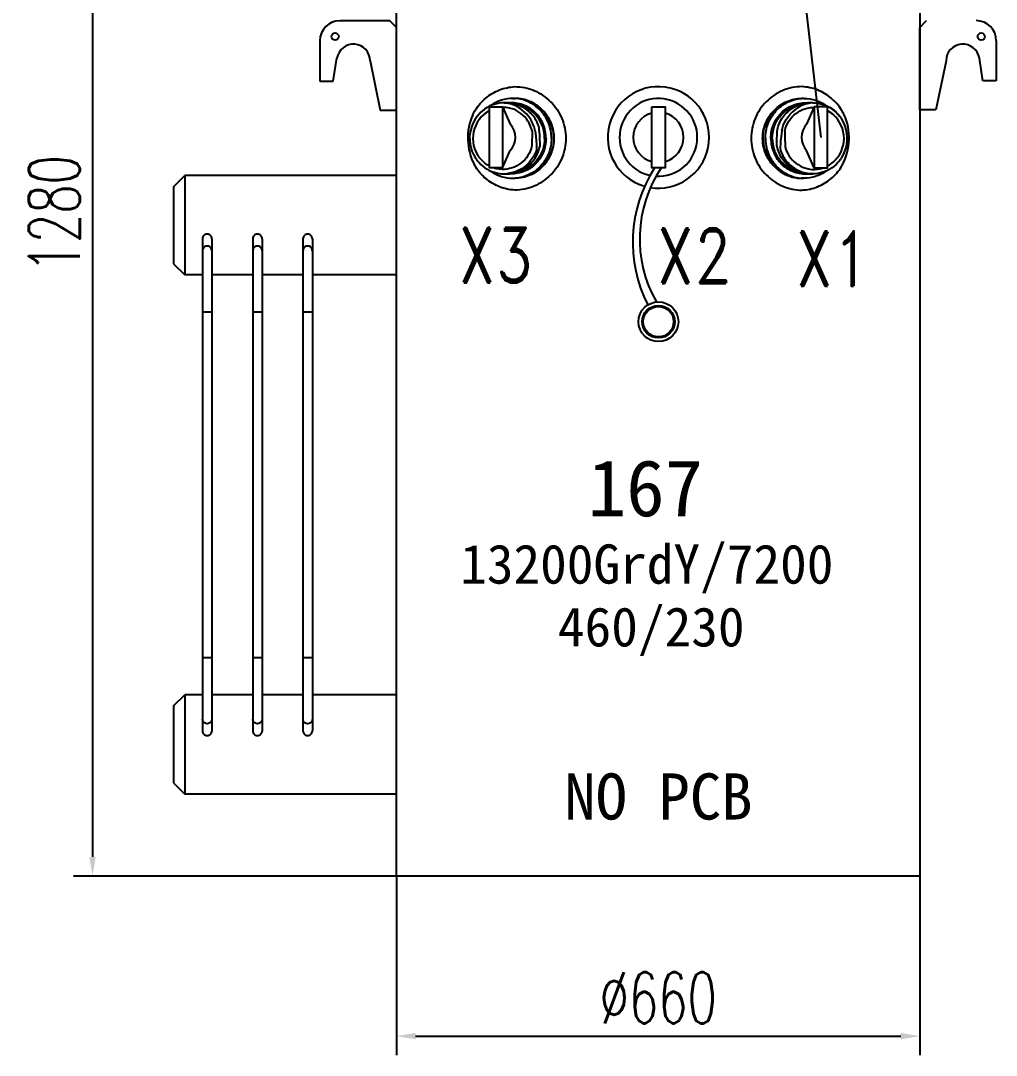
# Model space of a CAD drawing. Header units: millimetres. Extents: x 14764 to 276930, y -11609 to 135619.
# Drawn here: x 270306 to 271070, y 131872 to 132683 of the extents above; entities that cross this region are included whole.
import ezdxf

# ---------------------------------------------------------------- set-up
doc = ezdxf.new("R2010")
doc.units = ezdxf.units.MM
doc.header["$LTSCALE"] = 23.1
doc.header["$PDMODE"] = 3
doc.header["$PDSIZE"] = 1
doc.linetypes.add('HIDDEN', pattern=[0.375, 0.25, -0.125])
doc.layers.get('0').update_dxf_attribs({"linetype": 'CONTINUOUS'})
doc.layers.get('Defpoints').update_dxf_attribs({"linetype": 'CONTINUOUS'})
doc.layers.add('4', color=2, linetype='HIDDEN')
doc.layers.add('PL', color=5, linetype='CONTINUOUS')
doc.styles.add('chinese', font='simhei.ttf')
doc.styles.add('DFT', font='simplex.shx', dxfattribs={"width": 0.67, "bigfont": 'dft.shx'})
doc.styles.add('数字与字母', font='romand.shx', dxfattribs={"width": 0.8})
doc.dimstyles.new('INTE$0', dxfattribs={"dimscale": 5, "dimtxt": 4, "dimasz": 3, "dimexe": 3, "dimexo": 0, "dimgap": 1, "dimtad": 1, "dimdec": 3, "dimdsep": 46, "dimtxsty": 'DFT', "dimcen": 0, "dimclrd": 3, "dimclre": 3, "dimclrt": 6, "dimadec": 0, "dimazin": 0, "dimtfac": 1, "dimtdec": 3, "dimtix": 1, "dimtmove": 1, "dimatfit": 0, "dimfxl": 0, "dimtolj": 1, "dimtzin": 0, "dimarcsym": 0})

# ---------------------------------------------------------------- blocks, each defined once
blk = doc.blocks.new('*D252')
at = {"color": 3, "lineweight": -2, "transparency": 16777216}
for p, q in [((270659.5, 133050.32), (270347.11, 133050.32)), ((270362.11, 133035.32), (270362.11, 132027.74)), ((270600.26, 132012.74), (270347.11, 132012.74))]:
    blk.add_line(p, q, dxfattribs=at)
at = {"color": 3, "transparency": 16777216}
for points in [[(270359.61, 133035.32), (270364.61, 133035.32), (270362.11, 133050.32)], [(270359.61, 132027.74), (270364.61, 132027.74), (270362.11, 132012.74)]]:
    blk.add_solid(points, dxfattribs=at)
at = {"layer": 'Defpoints', "color": 0, "transparency": 16777216}
for p in [(270659.5, 133050.32), (270362.11, 132012.74), (270600.26, 132012.74)]:
    blk.add_point(p, dxfattribs=at)
at = {"color": 6, "transparency": 16777216, "insert": (270332.11, 132531.53), "char_height": 40, "attachment_point": 5, "rotation": 90, "style": 'DFT'}
blk.add_mtext('\\A1;1280', dxfattribs=at)
blk = doc.blocks.new('*D253')
at = {"color": 3, "lineweight": -2, "transparency": 16777216}
for p, q in [((270600.26, 132012.74), (270600.26, 131872.3)), ((271010.26, 132012.74), (271010.26, 131872.3)), ((270615.26, 131887.3), (270995.26, 131887.3))]:
    blk.add_line(p, q, dxfattribs=at)
at = {"color": 3, "transparency": 16777216}
for points in [[(270615.26, 131889.8), (270615.26, 131884.8), (270600.26, 131887.3)], [(270995.26, 131889.8), (270995.26, 131884.8), (271010.26, 131887.3)]]:
    blk.add_solid(points, dxfattribs=at)
at = {"layer": 'Defpoints', "color": 0, "transparency": 16777216}
for p in [(270600.26, 132012.74), (271010.26, 132012.74), (271010.26, 131887.3)]:
    blk.add_point(p, dxfattribs=at)
at = {"color": 6, "transparency": 16777216, "insert": (270805.26, 131917.3), "char_height": 40, "attachment_point": 5, "style": 'DFT'}
blk.add_mtext('\\A1;%%C660', dxfattribs=at)

msp = doc.modelspace()

# ---------------------------------------------------------------- linework, layer by layer
at = {"color": 1}
msp.add_line((270886.0441, 132989.7107), (270932.7172, 132591.331), dxfattribs=at)
at = {"color": 0, "ltscale": 0.5}
for p, q in [((270595.009, 132682.7412), (270556.009, 132682.7412)), ((270600.259, 132677.4912), (270595.009, 132682.7412)), ((270600.259, 132612.7412), (270600.259, 132677.4912)), ((271010.1108, 132677.5369), (271015.3597, 132682.788)), ((271010.1253, 132612.7869), (271010.1108, 132677.5369)), ((270540.259, 132666.9912), (270540.259, 132635.4912)), ((271070.1132, 132667.0502), (271070.1202, 132635.5502)), ((270550.759, 132635.4912), (270553.5419, 132653.2708)), ((271059.6202, 132635.5479), (271056.8333, 132653.3269)), ((270579.634, 132651.2412), (270587.509, 132612.7412)), ((271030.7417, 132651.2914), (271022.8753, 132612.7897)), ((270540.259, 132635.4912), (270545.2601, 132635.4912)), ((270540.259, 132635.4912), (270550.759, 132635.4912)), ((271070.1202, 132635.5502), (271059.6202, 132635.5479)), ((271070.1202, 132635.5502), (271065.119, 132635.5491)), ((270587.509, 132612.7412), (270600.259, 132612.7412)), ((271022.8753, 132612.7897), (271010.1253, 132612.7869))]:
    msp.add_line(p, q, dxfattribs=at)
at = {"color": 0, "linetype": 'ByBlock', "ltscale": 0.5}
for p, q in [((270691.4519, 132621.8458), (270693.2498, 132621.8458)), ((270919.443, 132621.8458), (270917.645, 132621.8458)), ((270683.3796, 132615.2552), (270689.423, 132601.5684)), ((270684.5596, 132618.3723), (270686.3766, 132618.3723)), ((270927.5152, 132615.2552), (270921.4718, 132601.5684)), ((270926.3352, 132618.3723), (270924.5182, 132618.3723)), ((270659.1923, 132609.0972), (270659.1903, 132609.1098)), ((270951.7026, 132609.0972), (270951.7045, 132609.1098)), ((270683.3796, 132567.4067), (270689.423, 132581.0935)), ((270927.5152, 132567.4067), (270921.4718, 132581.0935)), ((270659.1903, 132572.0598), (270659.1923, 132572.0725)), ((270951.7045, 132572.0598), (270951.7026, 132572.0725)), ((270684.5596, 132562.7973), (270686.3766, 132562.7973)), ((270691.4519, 132559.3239), (270693.2498, 132559.3239)), ((270919.443, 132559.3239), (270917.645, 132559.3239)), ((270926.3352, 132562.7973), (270924.5182, 132562.7973))]:
    msp.add_line(p, q, dxfattribs=at)
at = {"color": 0, "linetype": 'ByBlock', "lineweight": 25, "ltscale": 0.5}
for p, q in [((270425.6825, 132552.6564), (270434.4309, 132561.4049)), ((270434.4309, 132561.4049), (270434.4309, 132483.5436)), ((270600.259, 132561.4049), (270434.4309, 132561.4049)), ((270425.6825, 132552.6564), (270425.6825, 132492.2921)), ((270448.2535, 132511.9731), (270448.2535, 132126.3127)), ((270448.2535, 132511.9731), (270448.2535, 132126.3127)), ((270455.6022, 132511.9731), (270455.6022, 132126.3127)), ((270455.6022, 132511.9731), (270455.6022, 132126.3127)), ((270487.6216, 132511.9731), (270487.6216, 132126.3127)), ((270494.9703, 132511.9731), (270494.9703, 132126.3127)), ((270526.9896, 132511.9731), (270526.9896, 132126.3127)), ((270534.3383, 132511.9731), (270534.3383, 132126.3127)), ((270425.6825, 132492.2921), (270434.4309, 132483.5436)), ((270448.2535, 132483.5436), (270434.4309, 132483.5436)), ((270487.6216, 132483.5436), (270455.6022, 132483.5436)), ((270526.9896, 132483.5436), (270494.9703, 132483.5436)), ((270600.259, 132483.5436), (270534.3383, 132483.5436)), ((270455.6022, 132454.5192), (270448.2535, 132454.5192)), ((270455.6022, 132454.5192), (270448.2535, 132454.5192)), ((270494.9703, 132454.5192), (270487.6216, 132454.5192)), ((270534.3383, 132454.5192), (270526.9896, 132454.5192)), ((270455.6022, 132183.7666), (270448.2535, 132183.7666)), ((270455.6022, 132183.7666), (270448.2535, 132183.7666)), ((270494.9703, 132183.7666), (270487.6216, 132183.7666)), ((270534.3383, 132183.7666), (270526.9896, 132183.7666)), ((270425.6825, 132145.9937), (270434.4309, 132154.7422)), ((270448.2535, 132154.7422), (270434.4309, 132154.7422)), ((270434.4309, 132154.7422), (270434.4309, 132076.8809)), ((270487.6216, 132154.7422), (270455.6022, 132154.7422)), ((270526.9896, 132154.7422), (270494.9703, 132154.7422)), ((270600.259, 132154.7422), (270534.3383, 132154.7422)), ((270425.6825, 132145.9937), (270425.6825, 132085.6294)), ((270425.6825, 132085.6294), (270434.4309, 132076.8809)), ((270600.259, 132076.8809), (270434.4309, 132076.8809))]:
    msp.add_line(p, q, dxfattribs=at)
at = {"color": 0, "ltscale": 0.5}
msp.add_lwpolyline([(271010.259, 132712.7499), (271010.259, 132012.7416), (270600.259, 132012.7416), (270600.259, 132712.6719)], dxfattribs=at)
at = {"color": 0, "linetype": 'ByBlock', "ltscale": 0.5}
for points in [[(270672.9757, 132615.2552), (270683.3796, 132615.2552), (270683.3796, 132567.4067), (270672.9757, 132567.4067)], [(270800.2454, 132615.2552), (270810.6494, 132615.2552), (270810.6494, 132567.4067), (270800.2454, 132567.4067)], [(270937.9191, 132615.2552), (270927.5152, 132615.2552), (270927.5152, 132567.4067), (270937.9191, 132567.4067)]]:
    msp.add_lwpolyline(points, close=True, dxfattribs=at)
at = {"color": 0, "ltscale": 0.5}
for centre in [(270552.1498, 132670.3055), (271058.3682, 132670.3055)]:
    msp.add_circle(centre, 2.835, dxfattribs=at)
at = {"color": 0, "linetype": 'ByBlock'}
for radius in [15.6017, 12.7604, 11.9023]:
    msp.add_circle((270805.4474, 132446.9539), radius, dxfattribs=at)
at = {"color": 0, "ltscale": 0.5}
for centre, radius, start, end in [((270556.009, 132666.9912), 15.75, 90, 180), ((271054.3632, 132667.0467), 15.75, 0.0127698, 90.0127698), ((270566.509, 132651.2412), 13.125, 0, 171.1042047), ((271043.8667, 132651.2944), 13.125, 8.9085651, 180.0127698)]:
    msp.add_arc(centre, radius, start, end, dxfattribs=at)
at = {"color": 0, "linetype": 'ByBlock', "ltscale": 0.5}
for centre, radius, start, end in [((270805.4474, 132591.331), 39.7376, 260.4326185, 253.0281197), ((270691.4512, 132592.6733), 29.1725, 86.4757624, 89.9987416), ((270805.4474, 132591.331), 30.46, 266.1406185, 256.6755547), ((270919.4436, 132592.6733), 29.1725, 90.0012583, 93.5242376), ((270685.69, 132590.5807), 28.1506, 120.0723083, 212.3123259), ((270684.7107, 132590.5848), 24.6277, 118.4569816, 217.6737158), ((270684.5596, 132592.4296), 25.9427, 85.9887878, 89.9999906), ((270681.8949, 132591.2059), 27.388, 41.7227765, 82.429435), ((270684.5621, 132592.4737), 25.8985, 85.5637103, 85.9875811), ((270686.3758, 132592.4224), 25.95, 83.663211, 89.9981256), ((270686.3662, 132592.3569), 26.0161, 78.8854925, 83.6581248), ((270686.36, 132592.3284), 26.0452, 75.090543, 78.8843279), ((270686.3205, 132592.1861), 26.1929, 69.9864325, 75.0870981), ((270686.2944, 132592.1146), 26.269, 66.619477, 69.9863256), ((270686.2107, 132591.927), 26.4744, 60.9550563, 66.6142288), ((270686.1577, 132591.8303), 26.5847, 58.2407844, 60.9564698), ((270686.0196, 132591.6145), 26.8409, 51.7597191, 58.2325472), ((270685.9417, 132591.5132), 26.9686, 49.9455586, 51.7628888), ((270685.7466, 132591.2905), 27.2646, 42.3358811, 49.9329416), ((270925.1482, 132591.2905), 27.2646, 130.0670584, 137.6641189), ((270924.9531, 132591.5132), 26.9686, 128.2371112, 130.0544414), ((270924.8752, 132591.6145), 26.8409, 121.7674528, 128.2402809), ((270928.9999, 132591.2059), 27.388, 97.570565, 138.2772235), ((270924.7371, 132591.8303), 26.5847, 119.0435302, 121.7592156), ((270924.6841, 132591.927), 26.4744, 113.3857712, 119.0449437), ((270924.6004, 132592.1146), 26.269, 110.0136744, 113.380523), ((270924.5743, 132592.1861), 26.1929, 104.9129019, 110.0135675), ((270924.5348, 132592.3284), 26.0452, 101.1156721, 104.909457), ((270924.5287, 132592.3569), 26.0161, 96.3418752, 101.1145075), ((270924.5191, 132592.4224), 25.95, 90.0018744, 96.336789), ((270926.3327, 132592.4737), 25.8985, 94.0124189, 94.4362897), ((270926.3352, 132592.4296), 25.9427, 90.0000094, 94.0112122), ((270926.1841, 132590.5848), 24.6277, 322.3262842, 61.5430184), ((270925.2048, 132590.5807), 28.1506, 327.6876741, 59.9276917), ((270701.3925, 132590.8812), 45.2865, 156.2642702, 207.5339902), ((270805.4474, 132591.331), 19.7151, 105.2990729, 254.7009271), ((270805.4474, 132591.331), 19.7151, 285.2990729, 74.7009271), ((270909.5023, 132590.8812), 45.2865, 332.4660098, 23.7357298), ((270678.1776, 132591.331), 15.2074, 317.6862773, 42.3137227), ((270932.7172, 132591.331), 15.2074, 137.6862773, 222.3137227), ((270685.7466, 132589.8791), 27.2646, 310.0671213, 317.6620686), ((270880.8107, 132515.2708), 89.8807, 140.9553193, 141.3160026), ((270925.1482, 132589.8791), 27.2646, 222.3379314, 229.9328787), ((270686.3662, 132588.8128), 26.0161, 276.340234, 281.1138392), ((270686.36, 132588.8412), 26.0452, 281.1150016, 284.9077842), ((270686.3205, 132588.9836), 26.1929, 284.9112317, 290.0123299), ((270686.2944, 132589.055), 26.2689, 290.0124349, 293.3792485), ((270686.2107, 132589.2426), 26.4743, 293.3844986, 299.0437222), ((270686.1577, 132589.3394), 26.5846, 299.0423077, 301.7585905), ((270686.0196, 132589.5552), 26.8408, 301.7668273, 308.2391444), ((270685.9417, 132589.6564), 26.9686, 308.2359746, 310.0545114), ((270893.5491, 132509.2148), 108.2145, 147.4697055, 206.9699935), ((270890.6541, 132511.8633), 99.9185, 146.2281349, 209.627096), ((270924.9531, 132589.6564), 26.9686, 229.9454886, 231.7640254), ((270924.8752, 132589.5552), 26.8408, 231.7608556, 238.2331727), ((270924.7371, 132589.3394), 26.5846, 238.2414095, 240.9576923), ((270924.6841, 132589.2426), 26.4743, 240.9562778, 246.6155014), ((270924.6004, 132589.055), 26.2689, 246.6207515, 249.9875651), ((270924.5743, 132588.9836), 26.1929, 249.9876701, 255.0887683), ((270924.5348, 132588.8412), 26.0452, 255.0922158, 258.8849984), ((270924.5287, 132588.8128), 26.0161, 258.8861608, 263.659766), ((270684.5596, 132588.7401), 25.9427, 270.0000094, 274.0112122), ((270684.5621, 132588.696), 25.8985, 274.0124189, 274.4362897), ((270686.3758, 132588.7473), 25.9499, 270.0018715, 276.335147), ((270691.4512, 132588.4964), 29.1725, 270.0012584, 273.5242376), ((270919.4436, 132588.4964), 29.1725, 266.4757624, 269.9987416), ((270924.5191, 132588.7473), 25.9499, 263.664853, 269.9981285), ((270926.3327, 132588.696), 25.8985, 265.5637103, 265.9875811), ((270926.3352, 132588.7401), 25.9427, 265.9887878, 269.9999906)]:
    msp.add_arc(centre, radius, start, end, dxfattribs=at)
for points, knots in [([(270659.9366, 132609.1098), (270660.5493, 132610.3444), (270663.2834, 132615.2245), (270669.7588, 132622.6505), (270680.6285, 132629.1133), (270688.868, 132630.873), (270692.9742, 132631.0665)], [0.171331202, 0.171331202, 0.171331202, 0.171331202, 0.253610038, 0.504777436, 0.753291724, 1, 1, 1, 1]), ([(270692.9502, 132631.1083), (270698.0876, 132631.1083), (270708.5464, 132628.9405), (270721.7565, 132619.9262), (270730.7172, 132606.5087), (270732.8366, 132595.8599), (270732.8366, 132590.5848)], [0, 0, 0, 0, 0.24596088, 0.49564124, 0.74744815, 1, 1, 1, 1]), ([(270917.9446, 132631.1083), (270912.8072, 132631.1083), (270902.3484, 132628.9405), (270889.1383, 132619.9262), (270880.1776, 132606.5087), (270878.0582, 132595.8599), (270878.0582, 132590.5848)], [0, 0, 0, 0, 0.24596088, 0.49564124, 0.74744815, 1, 1, 1, 1]), ([(270950.9582, 132609.1098), (270950.3455, 132610.3444), (270947.6114, 132615.2245), (270941.136, 132622.6505), (270930.2663, 132629.1133), (270922.0268, 132630.873), (270917.9206, 132631.0665)], [0.171331202, 0.171331202, 0.171331202, 0.171331202, 0.253610038, 0.504777436, 0.753291724, 1, 1, 1, 1]), ([(270691.4519, 132621.8458), (270688.3783, 132621.8458), (270682.1778, 132620.8653), (270676.5894, 132618.0129), (270674.0842, 132616.2071)], [0, 0, 0, 0, 0.4988158, 1, 1, 1, 1]), ([(270721.6476, 132590.5848), (270721.6476, 132594.4941), (270720.2141, 132602.3512), (270715.0095, 132610.832), (270709.2688, 132616.054), (270704.3275, 132619.0677), (270698.9282, 132621.0654), (270695.1412, 132621.6738), (270693.2445, 132621.7906)], [0, 0, 0, 0, 0.25325121, 0.5043432, 0.62925544, 0.75338974, 0.87689194, 1, 1, 1, 1]), ([(270723.4456, 132590.5848), (270723.4456, 132592.627), (270723.0575, 132596.7166), (270721.332, 132602.6111), (270718.5287, 132608.0485), (270714.7534, 132612.8172), (270710.1499, 132616.7341), (270704.893, 132619.6467), (270699.1882, 132621.4414), (270695.2237, 132621.8458), (270693.2498, 132621.8458)], [0, 0, 0, 0, 0.12711961, 0.25391335, 0.38012074, 0.50555202, 0.63013813, 0.75393821, 0.87713343, 1, 1, 1, 1]), ([(270887.4492, 132590.5848), (270887.4492, 132592.627), (270887.8373, 132596.7166), (270889.5628, 132602.6111), (270892.3661, 132608.0485), (270896.1414, 132612.8172), (270900.7449, 132616.7341), (270906.0018, 132619.6467), (270911.7066, 132621.4414), (270915.6712, 132621.8458), (270917.645, 132621.8458)], [0, 0, 0, 0, 0.12711961, 0.25391335, 0.38012074, 0.50555202, 0.63013813, 0.75393821, 0.87713343, 1, 1, 1, 1]), ([(270889.2472, 132590.5848), (270889.2472, 132594.4941), (270890.6808, 132602.3512), (270895.8853, 132610.832), (270901.626, 132616.054), (270906.5673, 132619.0677), (270911.9667, 132621.0654), (270915.7536, 132621.6738), (270917.6503, 132621.7906)], [0, 0, 0, 0, 0.25325121, 0.5043432, 0.62925544, 0.75338974, 0.87689194, 1, 1, 1, 1]), ([(270919.443, 132621.8458), (270922.5166, 132621.8458), (270928.717, 132620.8653), (270934.3054, 132618.0129), (270936.8106, 132616.2071)], [0, 0, 0, 0, 0.4988158, 1, 1, 1, 1]), ([(270684.5596, 132618.3723), (270681.9005, 132618.3723), (270676.5355, 132617.546), (270669.2373, 132613.9439), (270664.5555, 132609.5159), (270662.427, 132606.482), (270661.8987, 132605.6364)], [0, 0, 0, 0, 0.247822564, 0.496724521, 0.747416209, 0.839913145, 0.839913145, 0.839913145, 0.839913145]), ([(270672.9757, 132612.2369), (270670.7478, 132611.0589), (270667.9892, 132608.9651), (270665.7634, 132606.3534), (270665.2178, 132605.6364)], [0.756391029, 0.756391029, 0.756391029, 0.756391029, 0.87393683, 0.915895594, 0.915895594, 0.915895594, 0.915895594]), ([(270706.4696, 132596.3739), (270706.2894, 132597.1361), (270705.3255, 132600.5039), (270702.3808, 132606.0231), (270696.389, 132611.5717), (270689.7489, 132614.4107), (270685.3139, 132614.9068), (270683.5375, 132614.8977)], [0.090881881, 0.090881881, 0.090881881, 0.090881881, 0.127358356, 0.253831199, 0.378906379, 0.502679863, 0.585489362, 0.585489362, 0.585489362, 0.585489362]), ([(270712.7051, 132584.7935), (270712.8188, 132585.3747), (270712.4575, 132597.7123), (270711.416, 132601.2641), (270708.9211, 132606.0954), (270705.5588, 132610.3352), (270701.456, 132613.8202), (270696.7678, 132616.4133), (270691.6772, 132618.0121), (270688.1388, 132618.3723), (270686.3766, 132618.3723)], [0.121943737, 0.121943737, 0.121943737, 0.121943737, 0.12677734, 0.253278194, 0.379285539, 0.504641054, 0.629290015, 0.753285132, 0.876774997, 1, 1, 1, 1]), ([(270717.3935, 132590.5848), (270717.3935, 132592.5017), (270717.0087, 132596.3409), (270715.3, 132601.8488), (270712.5322, 132606.8795), (270708.8214, 132611.2146), (270704.3254, 132614.6682), (270699.2349, 132617.0898), (270693.7719, 132618.3738), (270690.0311, 132618.4332), (270688.1867, 132618.2642)], [0, 0, 0, 0, 0.12723327, 0.25410423, 0.3803285, 0.50571141, 0.63020361, 0.75390706, 0.87706069, 1, 1, 1, 1]), ([(270716.2752, 132590.5848), (270716.2752, 132593.6275), (270715.2553, 132599.7393), (270710.8255, 132607.823), (270704.0094, 132613.9079), (270698.3466, 132616.1461), (270695.4492, 132616.7276)], [0, 0, 0, 0, 0.25345233, 0.50507081, 0.75382891, 1, 1, 1, 1]), ([(270893.5013, 132590.5848), (270893.5013, 132592.5017), (270893.8862, 132596.3409), (270895.5948, 132601.8488), (270898.3627, 132606.8795), (270902.0734, 132611.2146), (270906.5694, 132614.6682), (270911.6599, 132617.0898), (270917.1229, 132618.3738), (270920.8637, 132618.4332), (270922.7081, 132618.2642)], [0, 0, 0, 0, 0.12723327, 0.25410423, 0.3803285, 0.50571141, 0.63020361, 0.75390706, 0.87706069, 1, 1, 1, 1]), ([(270894.6196, 132590.5848), (270894.6196, 132593.6275), (270895.6395, 132599.7393), (270900.0693, 132607.823), (270906.8854, 132613.9079), (270912.5482, 132616.1461), (270915.4456, 132616.7276)], [0, 0, 0, 0, 0.25345233, 0.50507081, 0.75382891, 1, 1, 1, 1]), ([(270898.1897, 132584.7935), (270898.076, 132585.3747), (270898.4374, 132597.7123), (270899.4788, 132601.2641), (270901.9737, 132606.0954), (270905.336, 132610.3352), (270909.4388, 132613.8202), (270914.127, 132616.4133), (270919.2176, 132618.0121), (270922.7561, 132618.3723), (270924.5182, 132618.3723)], [0.121943737, 0.121943737, 0.121943737, 0.121943737, 0.12677734, 0.253278194, 0.379285539, 0.504641054, 0.629290015, 0.753285132, 0.876774997, 1, 1, 1, 1]), ([(270904.4253, 132596.3739), (270904.6054, 132597.1361), (270905.5693, 132600.5039), (270908.514, 132606.0231), (270914.5059, 132611.5717), (270921.1459, 132614.4107), (270925.5809, 132614.9068), (270927.3573, 132614.8977)], [0.090881881, 0.090881881, 0.090881881, 0.090881881, 0.127358356, 0.253831199, 0.378906379, 0.502679863, 0.585489362, 0.585489362, 0.585489362, 0.585489362]), ([(270926.3352, 132618.3723), (270928.9943, 132618.3723), (270934.3593, 132617.546), (270941.6575, 132613.9439), (270946.3393, 132609.5159), (270948.4678, 132606.482), (270948.9961, 132605.6364)], [0, 0, 0, 0, 0.247822564, 0.496724521, 0.747416209, 0.839913145, 0.839913145, 0.839913145, 0.839913145]), ([(270937.9191, 132612.2369), (270940.147, 132611.0589), (270942.9057, 132608.9651), (270945.1314, 132606.3534), (270945.677, 132605.6364)], [0.756391029, 0.756391029, 0.756391029, 0.756391029, 0.87393683, 0.915895594, 0.915895594, 0.915895594, 0.915895594]), ([(270708.8649, 132596.3739), (270708.5624, 132597.8458), (270707.192, 132602.5991), (270704.5994, 132606.8957), (270702.3366, 132609.4333)], [0.28347025, 0.28347025, 0.28347025, 0.28347025, 0.50208843, 1, 1, 1, 1]), ([(270723.8255, 132590.5848), (270723.8255, 132594.2932), (270722.489, 132601.7413), (270718.5812, 132608.2301), (270716.1369, 132610.9778)], [0, 0, 0, 0, 0.50208251, 1, 1, 1, 1]), ([(270887.0693, 132590.5848), (270887.0693, 132594.2932), (270888.4059, 132601.7413), (270892.3136, 132608.2301), (270894.7579, 132610.9778)], [0, 0, 0, 0, 0.50208251, 1, 1, 1, 1]), ([(270902.0299, 132596.3739), (270902.3324, 132597.8458), (270903.7028, 132602.5991), (270906.2954, 132606.8957), (270908.5582, 132609.4333)], [0.28347025, 0.28347025, 0.28347025, 0.28347025, 0.50208843, 1, 1, 1, 1]), ([(270706.4696, 132596.3739), (270706.2894, 132584.0336), (270705.3255, 132580.6658), (270702.3808, 132575.1466), (270696.389, 132569.598), (270688.9413, 132566.4137), (270682.0525, 132566.034), (270677.9933, 132566.9404), (270676.5705, 132567.4067)], [0.090881881, 0.090881881, 0.090881881, 0.090881881, 0.127358356, 0.253831199, 0.378906379, 0.502679863, 0.625827763, 0.695622817, 0.695622817, 0.695622817, 0.695622817]), ([(270708.8649, 132596.3739), (270710.5044, 132583.312), (270709.1249, 132578.5369), (270705.6163, 132572.7461), (270700.6045, 132568.107), (270696.2848, 132565.4084), (270691.5565, 132563.5895), (270688.2327, 132563.0044), (270686.5654, 132562.875)], [0.142463784, 0.142463784, 0.142463784, 0.142463784, 0.2532215, 0.504323673, 0.629244533, 0.753390944, 0.87690011, 1, 1, 1, 1]), ([(270902.0299, 132596.3739), (270900.3904, 132583.312), (270901.7699, 132578.5369), (270905.2786, 132572.7461), (270910.2903, 132568.107), (270914.61, 132565.4084), (270919.3383, 132563.5895), (270922.6621, 132563.0044), (270924.3294, 132562.875)], [0.142463784, 0.142463784, 0.142463784, 0.142463784, 0.2532215, 0.504323673, 0.629244533, 0.753390944, 0.87690011, 1, 1, 1, 1]), ([(270904.4253, 132596.3739), (270904.6054, 132584.0336), (270905.5693, 132580.6658), (270908.514, 132575.1466), (270914.5059, 132569.598), (270921.9535, 132566.4137), (270928.8423, 132566.034), (270932.9015, 132566.9404), (270934.3243, 132567.4067)], [0.090881881, 0.090881881, 0.090881881, 0.090881881, 0.127358356, 0.253831199, 0.378906379, 0.502679863, 0.625827763, 0.695622817, 0.695622817, 0.695622817, 0.695622817]), ([(270717.3935, 132590.5848), (270717.3935, 132588.668), (270717.0087, 132584.8288), (270715.3, 132579.3209), (270712.5322, 132574.2902), (270708.8215, 132569.9551), (270704.3255, 132566.5016), (270699.235, 132564.08), (270693.7721, 132562.7959), (270690.0313, 132562.7365), (270688.1869, 132562.9055)], [0, 0, 0, 0, 0.12723326, 0.25410422, 0.38032848, 0.5057114, 0.63020361, 0.75390707, 0.87706069, 1, 1, 1, 1]), ([(270732.8366, 132590.5848), (270732.8366, 132585.3098), (270730.7172, 132574.661), (270721.7565, 132561.2435), (270708.5464, 132552.2292), (270698.0876, 132550.0614), (270692.9502, 132550.0614)], [0, 0, 0, 0, 0.25255185, 0.50435876, 0.75403911, 1, 1, 1, 1]), ([(270721.6476, 132590.5848), (270721.6476, 132586.6756), (270720.2141, 132578.8185), (270715.0095, 132570.3377), (270709.2688, 132565.1157), (270704.3275, 132562.102), (270698.9282, 132560.1043), (270695.1412, 132559.4959), (270693.2445, 132559.3791)], [0, 0, 0, 0, 0.25325121, 0.5043432, 0.62925544, 0.75338974, 0.87689194, 1, 1, 1, 1]), ([(270723.4456, 132590.5848), (270723.4456, 132588.5427), (270723.0575, 132584.4531), (270721.332, 132578.5586), (270718.5287, 132573.1212), (270714.7534, 132568.3525), (270710.1499, 132564.4356), (270704.893, 132561.523), (270699.1882, 132559.7283), (270695.2237, 132559.3239), (270693.2498, 132559.3239)], [0, 0, 0, 0, 0.12711961, 0.25391335, 0.38012074, 0.50555202, 0.63013813, 0.75393821, 0.87713343, 1, 1, 1, 1]), ([(270716.2752, 132590.5848), (270716.2752, 132587.5422), (270715.2553, 132581.4304), (270710.8255, 132573.3466), (270704.0093, 132567.2618), (270698.3465, 132565.0236), (270695.4491, 132564.4421)], [0, 0, 0, 0, 0.25345234, 0.50507082, 0.75382892, 1, 1, 1, 1]), ([(270716.1369, 132570.1918), (270718.5812, 132572.9396), (270722.489, 132579.4284), (270723.8255, 132586.8765), (270723.8255, 132590.5848)], [0, 0, 0, 0, 0.49791749, 1, 1, 1, 1]), ([(270878.0582, 132590.5848), (270878.0582, 132585.3098), (270880.1776, 132574.661), (270889.1383, 132561.2435), (270902.3484, 132552.2292), (270912.8072, 132550.0614), (270917.9446, 132550.0614)], [0, 0, 0, 0, 0.25255185, 0.50435876, 0.75403911, 1, 1, 1, 1]), ([(270894.7579, 132570.1918), (270892.3136, 132572.9396), (270888.4059, 132579.4284), (270887.0693, 132586.8765), (270887.0693, 132590.5848)], [0, 0, 0, 0, 0.49791749, 1, 1, 1, 1]), ([(270887.4492, 132590.5848), (270887.4492, 132588.5427), (270887.8373, 132584.4531), (270889.5628, 132578.5586), (270892.3661, 132573.1212), (270896.1414, 132568.3525), (270900.7449, 132564.4356), (270906.0018, 132561.523), (270911.7066, 132559.7283), (270915.6712, 132559.3239), (270917.645, 132559.3239)], [0, 0, 0, 0, 0.12711961, 0.25391335, 0.38012074, 0.50555202, 0.63013813, 0.75393821, 0.87713343, 1, 1, 1, 1]), ([(270889.2472, 132590.5848), (270889.2472, 132586.6756), (270890.6808, 132578.8185), (270895.8853, 132570.3377), (270901.626, 132565.1157), (270906.5673, 132562.102), (270911.9667, 132560.1043), (270915.7536, 132559.4959), (270917.6503, 132559.3791)], [0, 0, 0, 0, 0.25325121, 0.5043432, 0.62925544, 0.75338974, 0.87689194, 1, 1, 1, 1]), ([(270893.5013, 132590.5848), (270893.5013, 132588.668), (270893.8862, 132584.8288), (270895.5948, 132579.3209), (270898.3626, 132574.2902), (270902.0733, 132569.9551), (270906.5693, 132566.5016), (270911.6598, 132564.08), (270917.1227, 132562.7959), (270920.8635, 132562.7365), (270922.7079, 132562.9055)], [0, 0, 0, 0, 0.12723326, 0.25410422, 0.38032848, 0.5057114, 0.63020361, 0.75390707, 0.87706069, 1, 1, 1, 1]), ([(270894.6196, 132590.5848), (270894.6196, 132587.5422), (270895.6395, 132581.4304), (270900.0694, 132573.3466), (270906.8855, 132567.2618), (270912.5483, 132565.0236), (270915.4457, 132564.4421)], [0, 0, 0, 0, 0.25345234, 0.50507082, 0.75382892, 1, 1, 1, 1]), ([(270686.3766, 132562.7973), (270688.1388, 132562.7973), (270691.6772, 132563.1576), (270696.7678, 132564.7564), (270701.456, 132567.3495), (270705.5588, 132570.8345), (270708.9211, 132575.0743), (270711.416, 132579.9056), (270712.4575, 132583.4574), (270712.8062, 132585.3066), (270712.8188, 132585.3747)], [0, 0, 0, 0, 0.123224947, 0.246714808, 0.37070995, 0.495358954, 0.62071451, 0.746721875, 0.873222719, 0.878056263, 0.878056263, 0.878056263, 0.878056263]), ([(270924.5182, 132562.7973), (270922.7561, 132562.7973), (270919.2176, 132563.1576), (270914.127, 132564.7564), (270909.4388, 132567.3495), (270905.336, 132570.8345), (270901.9737, 132575.0743), (270899.4788, 132579.9056), (270898.4374, 132583.4574), (270898.0886, 132585.3066), (270898.076, 132585.3747)], [0, 0, 0, 0, 0.123224947, 0.246714808, 0.37070995, 0.495358954, 0.62071451, 0.746721875, 0.873222719, 0.878056263, 0.878056263, 0.878056263, 0.878056263]), ([(270661.8987, 132575.5333), (270662.427, 132574.6877), (270664.5555, 132571.6538), (270669.2373, 132567.2258), (270676.5355, 132563.6237), (270681.9005, 132562.7973), (270684.5596, 132562.7973)], [0.160086078, 0.160086078, 0.160086078, 0.160086078, 0.252583745, 0.503275334, 0.752177267, 1, 1, 1, 1]), ([(270672.9757, 132568.9328), (270670.7478, 132570.1108), (270667.9892, 132572.2046), (270665.7634, 132574.8163), (270665.2178, 132575.5333)], [0.756391029, 0.756391029, 0.756391029, 0.756391029, 0.87393683, 0.915895594, 0.915895594, 0.915895594, 0.915895594]), ([(270948.9961, 132575.5333), (270948.4678, 132574.6877), (270946.3393, 132571.6538), (270941.6575, 132567.2258), (270934.3593, 132563.6237), (270928.9943, 132562.7973), (270926.3352, 132562.7973)], [0.160086078, 0.160086078, 0.160086078, 0.160086078, 0.252583745, 0.503275334, 0.752177267, 1, 1, 1, 1]), ([(270937.9191, 132568.9328), (270940.147, 132570.1108), (270942.9057, 132572.2046), (270945.1314, 132574.8163), (270945.677, 132575.5333)], [0.756391029, 0.756391029, 0.756391029, 0.756391029, 0.87393683, 0.915895594, 0.915895594, 0.915895594, 0.915895594]), ([(270692.9742, 132550.1032), (270688.868, 132550.2967), (270680.6285, 132552.0563), (270669.7588, 132558.5192), (270663.2834, 132565.9452), (270661.2352, 132569.9463), (270661.2352, 132569.9463)], [0, 0, 0, 0, 0.246708276, 0.495222564, 0.746389962, 0.828668798, 0.828668798, 0.828668798, 0.828668798]), ([(270674.0838, 132564.9629), (270676.589, 132563.157), (270682.1775, 132560.3045), (270688.3782, 132559.3239), (270691.4519, 132559.3239)], [0, 0, 0, 0, 0.5011841, 1, 1, 1, 1]), ([(270917.9206, 132550.1032), (270922.0268, 132550.2967), (270930.2663, 132552.0563), (270941.136, 132558.5192), (270947.6114, 132565.9452), (270949.6596, 132569.9463), (270949.6596, 132569.9463)], [0, 0, 0, 0, 0.246708276, 0.495222564, 0.746389962, 0.828668798, 0.828668798, 0.828668798, 0.828668798]), ([(270936.811, 132564.9629), (270934.3058, 132563.157), (270928.7173, 132560.3045), (270922.5167, 132559.3239), (270919.443, 132559.3239)], [0, 0, 0, 0, 0.5011841, 1, 1, 1, 1])]:
    msp.add_open_spline(points, degree=3, knots=knots, dxfattribs=at)
at = {"color": 0, "linetype": 'ByBlock', "lineweight": 25, "ltscale": 0.5}
for points, knots in [([(270455.6022, 132511.9731), (270455.6022, 132512.8893), (270454.7826, 132514.8086), (270451.9279, 132515.9426), (270449.0731, 132514.8087), (270448.2535, 132512.8893), (270448.2535, 132511.9731)], [0, 0, 0, 0, 0.24735938, 0.49999477, 0.75262982, 1, 1, 1, 1]), ([(270455.6022, 132511.9731), (270455.6022, 132512.8893), (270454.7826, 132514.8086), (270451.9279, 132515.9426), (270449.0731, 132514.8087), (270448.2535, 132512.8893), (270448.2535, 132511.9731)], [0, 0, 0, 0, 0.24735938, 0.49999477, 0.75262982, 1, 1, 1, 1]), ([(270494.9703, 132511.9731), (270494.9703, 132512.8893), (270494.1507, 132514.8086), (270491.296, 132515.9426), (270488.4412, 132514.8087), (270487.6216, 132512.8893), (270487.6216, 132511.9731)], [0, 0, 0, 0, 0.24735938, 0.49999477, 0.75262982, 1, 1, 1, 1]), ([(270534.3383, 132511.9731), (270534.3383, 132512.8893), (270533.5187, 132514.8086), (270530.664, 132515.9426), (270527.8092, 132514.8087), (270526.9896, 132512.8893), (270526.9896, 132511.9731)], [0, 0, 0, 0, 0.24735938, 0.49999477, 0.75262982, 1, 1, 1, 1]), ([(270455.3806, 132503.8315), (270455.128, 132504.516), (270454.1597, 132505.7587), (270451.9279, 132506.44), (270449.696, 132505.7587), (270448.7277, 132504.5159), (270448.4751, 132503.8315)], [0, 0, 0, 0, 0.24897505, 0.50000001, 0.75102496, 1, 1, 1, 1]), ([(270455.3806, 132503.8315), (270455.128, 132504.516), (270454.1597, 132505.7587), (270451.9279, 132506.44), (270449.696, 132505.7587), (270448.7277, 132504.5159), (270448.4751, 132503.8315)], [0, 0, 0, 0, 0.24897505, 0.50000001, 0.75102496, 1, 1, 1, 1]), ([(270494.7487, 132503.8315), (270494.4961, 132504.516), (270493.5277, 132505.7587), (270491.2959, 132506.44), (270489.0641, 132505.7587), (270488.0957, 132504.5159), (270487.8431, 132503.8315)], [0, 0, 0, 0, 0.24897505, 0.50000001, 0.75102496, 1, 1, 1, 1]), ([(270534.1167, 132503.8315), (270533.8641, 132504.516), (270532.8958, 132505.7587), (270530.6639, 132506.44), (270528.4321, 132505.7587), (270527.4638, 132504.5159), (270527.2112, 132503.8315)], [0, 0, 0, 0, 0.24897505, 0.50000001, 0.75102496, 1, 1, 1, 1]), ([(270455.3807, 132134.4544), (270455.1281, 132133.7699), (270454.1597, 132132.5271), (270451.9278, 132131.8458), (270449.696, 132132.5271), (270448.7276, 132133.77), (270448.475, 132134.4544)], [0, 0, 0, 0, 0.24897502, 0.50000002, 0.75102501, 1, 1, 1, 1]), ([(270455.3807, 132134.4544), (270455.1281, 132133.7699), (270454.1597, 132132.5271), (270451.9278, 132131.8458), (270449.696, 132132.5271), (270448.7276, 132133.77), (270448.475, 132134.4544)], [0, 0, 0, 0, 0.24897502, 0.50000002, 0.75102501, 1, 1, 1, 1]), ([(270494.7487, 132134.4544), (270494.4961, 132133.7699), (270493.5278, 132132.5271), (270491.2959, 132131.8458), (270489.064, 132132.5271), (270488.0957, 132133.77), (270487.8431, 132134.4544)], [0, 0, 0, 0, 0.24897502, 0.50000002, 0.75102501, 1, 1, 1, 1]), ([(270534.1168, 132134.4544), (270533.8642, 132133.7699), (270532.8958, 132132.5271), (270530.6639, 132131.8458), (270528.4321, 132132.5271), (270527.4637, 132133.77), (270527.2111, 132134.4544)], [0, 0, 0, 0, 0.24897502, 0.50000002, 0.75102501, 1, 1, 1, 1]), ([(270448.2535, 132126.3127), (270448.2535, 132125.3965), (270449.0731, 132123.4773), (270451.9278, 132122.3432), (270454.7826, 132123.4772), (270455.6022, 132125.3965), (270455.6022, 132126.3127)], [0, 0, 0, 0, 0.24735967, 0.49999549, 0.75263108, 1, 1, 1, 1]), ([(270448.2535, 132126.3127), (270448.2535, 132125.3965), (270449.0731, 132123.4773), (270451.9278, 132122.3432), (270454.7826, 132123.4772), (270455.6022, 132125.3965), (270455.6022, 132126.3127)], [0, 0, 0, 0, 0.24735967, 0.49999549, 0.75263108, 1, 1, 1, 1]), ([(270487.6216, 132126.3127), (270487.6216, 132125.3965), (270488.4411, 132123.4773), (270491.2958, 132122.3432), (270494.1506, 132123.4772), (270494.9703, 132125.3965), (270494.9703, 132126.3127)], [0, 0, 0, 0, 0.24735967, 0.49999549, 0.75263108, 1, 1, 1, 1]), ([(270526.9896, 132126.3127), (270526.9896, 132125.3965), (270527.8092, 132123.4773), (270530.6639, 132122.3432), (270533.5187, 132123.4772), (270534.3383, 132125.3965), (270534.3383, 132126.3127)], [0, 0, 0, 0, 0.24735967, 0.49999549, 0.75263108, 1, 1, 1, 1])]:
    msp.add_open_spline(points, degree=3, knots=knots, dxfattribs=at)
for points in [[(270448.4751, 132503.8315), (270448.33, 132503.4384), (270448.2535, 132503.0131), (270448.2535, 132502.594)], [(270448.4751, 132503.8315), (270448.33, 132503.4384), (270448.2535, 132503.0131), (270448.2535, 132502.594)], [(270455.6022, 132502.594), (270455.6022, 132503.0131), (270455.5257, 132503.4384), (270455.3806, 132503.8315)], [(270455.6022, 132502.594), (270455.6022, 132503.0131), (270455.5257, 132503.4384), (270455.3806, 132503.8315)], [(270487.8431, 132503.8315), (270487.698, 132503.4384), (270487.6216, 132503.0131), (270487.6216, 132502.594)], [(270494.9703, 132502.594), (270494.9703, 132503.0131), (270494.8938, 132503.4384), (270494.7487, 132503.8315)], [(270527.2112, 132503.8315), (270527.0661, 132503.4384), (270526.9896, 132503.0131), (270526.9896, 132502.594)], [(270534.3383, 132502.594), (270534.3383, 132503.0131), (270534.2618, 132503.4384), (270534.1167, 132503.8315)], [(270448.475, 132134.4544), (270448.33, 132134.8475), (270448.2535, 132135.2728), (270448.2535, 132135.6918)], [(270448.475, 132134.4544), (270448.33, 132134.8475), (270448.2535, 132135.2728), (270448.2535, 132135.6918)], [(270455.6022, 132135.6918), (270455.6022, 132135.2728), (270455.5257, 132134.8475), (270455.3807, 132134.4544)], [(270455.6022, 132135.6918), (270455.6022, 132135.2728), (270455.5257, 132134.8475), (270455.3807, 132134.4544)], [(270487.8431, 132134.4544), (270487.698, 132134.8475), (270487.6216, 132135.2728), (270487.6216, 132135.6918)], [(270494.9703, 132135.6918), (270494.9702, 132135.2728), (270494.8938, 132134.8475), (270494.7487, 132134.4544)], [(270527.2111, 132134.4544), (270527.0661, 132134.8475), (270526.9896, 132135.2728), (270526.9896, 132135.6918)], [(270534.3383, 132135.6918), (270534.3383, 132135.2728), (270534.2618, 132134.8475), (270534.1168, 132134.4544)]]:
    msp.add_open_spline(points, degree=3, dxfattribs=at)

# ---------------------------------------------------------------- texts
at = {"layer": '4', "color": 0, "style": 'chinese'}
for s, height, p in [('167', 44.217, (270750.1215, 132294.5363)), ('13200GrdY/7200', 30.70625, (270650.0961, 132241.7788)), ('460/230', 30.70625, (270726.6866, 132192.5884)), ('NO PCB', 36.125, (270731.7138, 132057.0136))]:
    msp.add_text(s, height=height, dxfattribs=at).set_placement(p)
at = {"layer": 'PL', "color": 7, "ltscale": 0.5, "style": '数字与字母', "width": 0.8}
for s, p in [('X3', (270648.7298, 132477.6454)), ('X2', (270804.0301, 132477.1071)), ('X1', (270912.9327, 132474.9536))]:
    msp.add_text(s, height=42.75, dxfattribs=at).set_placement(p)

# ---------------------------------------------------------------- dimensions: what is measured, and where the dimension line sits
dim = msp.add_linear_dim(base=(270362.1081, 132012.7416), p1=(270659.4974, 133050.3152), p2=(270600.259, 132012.7416), angle=90, text='1280', dimstyle='INTE$0', override={"dimtxt": 8, "dimgap": 2})
dim.commit()
dim.dimension.update_dxf_attribs({"geometry": '*D252', "text_midpoint": (270332.1081, 132531.5284)})
dim = msp.add_linear_dim(base=(271010.259, 131887.3043), p1=(270600.259, 132012.7416), p2=(271010.259, 132012.7416), text='%%C660', dimstyle='INTE$0', override={"dimtxt": 8, "dimgap": 2})
dim.commit()
dim.dimension.update_dxf_attribs({"geometry": '*D253', "text_midpoint": (270805.259, 131917.3043)})

doc.saveas('drawing.dxf')
